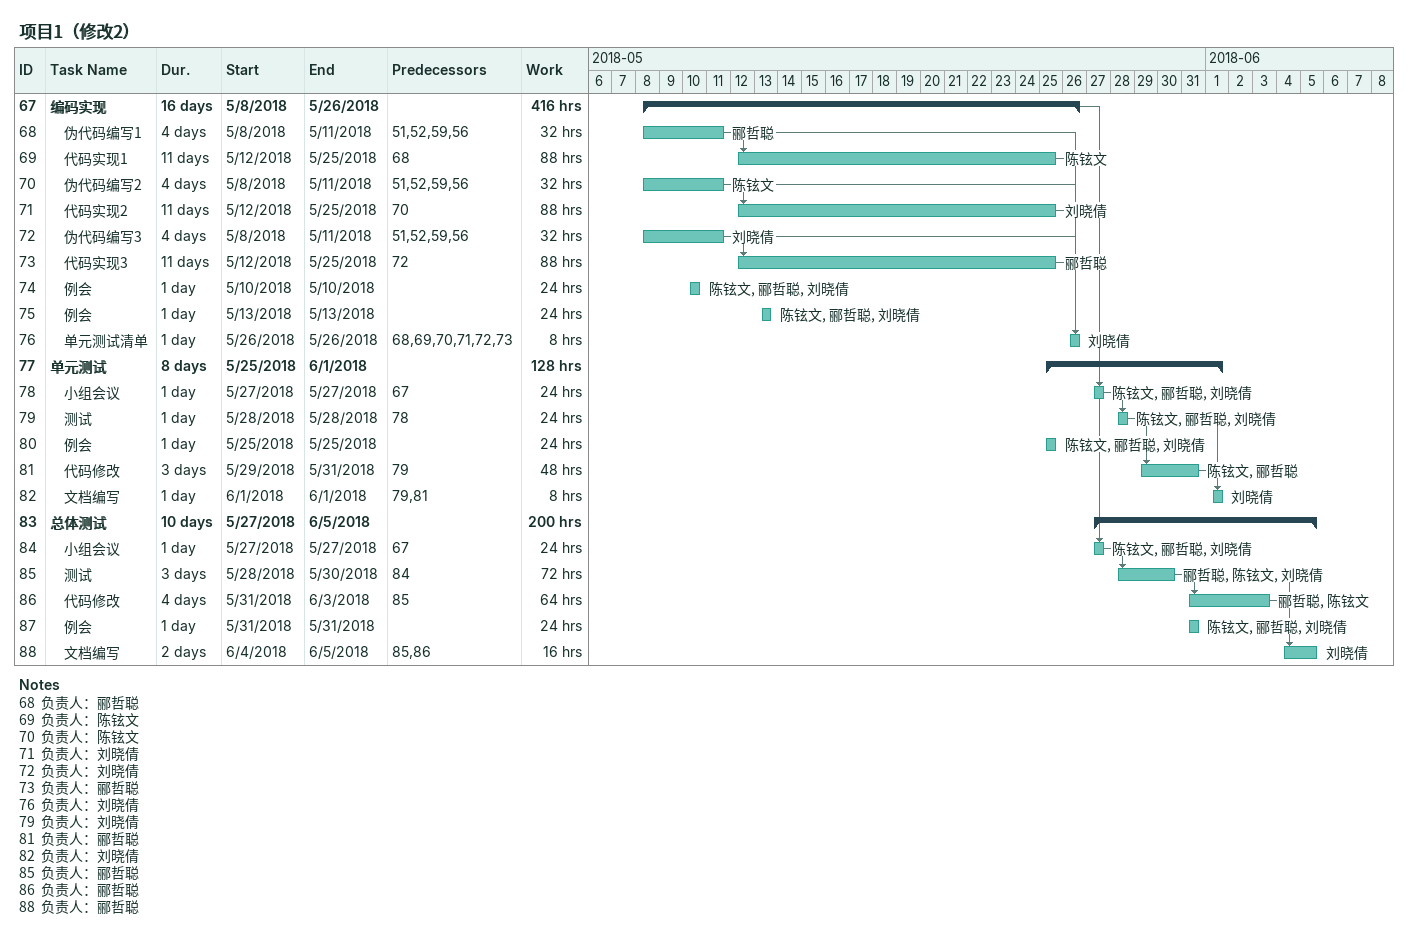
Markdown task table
项目1（修改2）

| ID | Level | Task | Duration | Start | Finish | Predecessors | Resources | Work (h) |
|---|---|---|---|---|---|---|---|---|
| 67 | 1 | **编码实现** | 16d | 2018-05-08 | 2018-05-26 |  |  | 416 |
| 68 | 2 | 伪代码编写1 | 4d | 2018-05-08 | 2018-05-11 | 51, 52, 59, 56 | 郦哲聪 | 32 |
| 69 | 2 | 代码实现1 | 11d | 2018-05-12 | 2018-05-25 | 68 | 陈铉文 | 88 |
| 70 | 2 | 伪代码编写2 | 4d | 2018-05-08 | 2018-05-11 | 51, 52, 59, 56 | 陈铉文 | 32 |
| 71 | 2 | 代码实现2 | 11d | 2018-05-12 | 2018-05-25 | 70 | 刘晓倩 | 88 |
| 72 | 2 | 伪代码编写3 | 4d | 2018-05-08 | 2018-05-11 | 51, 52, 59, 56 | 刘晓倩 | 32 |
| 73 | 2 | 代码实现3 | 11d | 2018-05-12 | 2018-05-25 | 72 | 郦哲聪 | 88 |
| 74 | 2 | 例会 | 1d | 2018-05-10 | 2018-05-10 |  | 陈铉文, 郦哲聪, 刘晓倩 | 24 |
| 75 | 2 | 例会 | 1d | 2018-05-13 | 2018-05-13 |  | 陈铉文, 郦哲聪, 刘晓倩 | 24 |
| 76 | 2 | 单元测试清单 | 1d | 2018-05-26 | 2018-05-26 | 68, 69, 70, 71, 72, 73 | 刘晓倩 | 8 |
| 77 | 1 | **单元测试** | 8d | 2018-05-25 | 2018-06-01 |  |  | 128 |
| 78 | 2 | 小组会议 | 1d | 2018-05-27 | 2018-05-27 | 67 | 陈铉文, 郦哲聪, 刘晓倩 | 24 |
| 79 | 2 | 测试 | 1d | 2018-05-28 | 2018-05-28 | 78 | 陈铉文, 郦哲聪, 刘晓倩 | 24 |
| 80 | 2 | 例会 | 1d | 2018-05-25 | 2018-05-25 |  | 陈铉文, 郦哲聪, 刘晓倩 | 24 |
| 81 | 2 | 代码修改 | 3d | 2018-05-29 | 2018-05-31 | 79 | 陈铉文, 郦哲聪 | 48 |
| 82 | 2 | 文档编写 | 1d | 2018-06-01 | 2018-06-01 | 79, 81 | 刘晓倩 | 8 |
| 83 | 1 | **总体测试** | 10d | 2018-05-27 | 2018-06-05 |  |  | 200 |
| 84 | 2 | 小组会议 | 1d | 2018-05-27 | 2018-05-27 | 67 | 陈铉文, 郦哲聪, 刘晓倩 | 24 |
| 85 | 2 | 测试 | 3d | 2018-05-28 | 2018-05-30 | 84 | 郦哲聪, 陈铉文, 刘晓倩 | 72 |
| 86 | 2 | 代码修改 | 4d | 2018-05-31 | 2018-06-03 | 85 | 郦哲聪, 陈铉文 | 64 |
| 87 | 2 | 例会 | 1d | 2018-05-31 | 2018-05-31 |  | 陈铉文, 郦哲聪, 刘晓倩 | 24 |
| 88 | 2 | 文档编写 | 2d | 2018-06-04 | 2018-06-05 | 85, 86 | 刘晓倩 | 16 |

Notes
- 68: 负责人：郦哲聪
- 69: 负责人：陈铉文
- 70: 负责人：陈铉文
- 71: 负责人：刘晓倩
- 72: 负责人：刘晓倩
- 73: 负责人：郦哲聪
- 76: 负责人：刘晓倩
- 79: 负责人：刘晓倩
- 81: 负责人：郦哲聪
- 82: 负责人：刘晓倩
- 85: 负责人：郦哲聪
- 86: 负责人：郦哲聪
- 88: 负责人：郦哲聪
